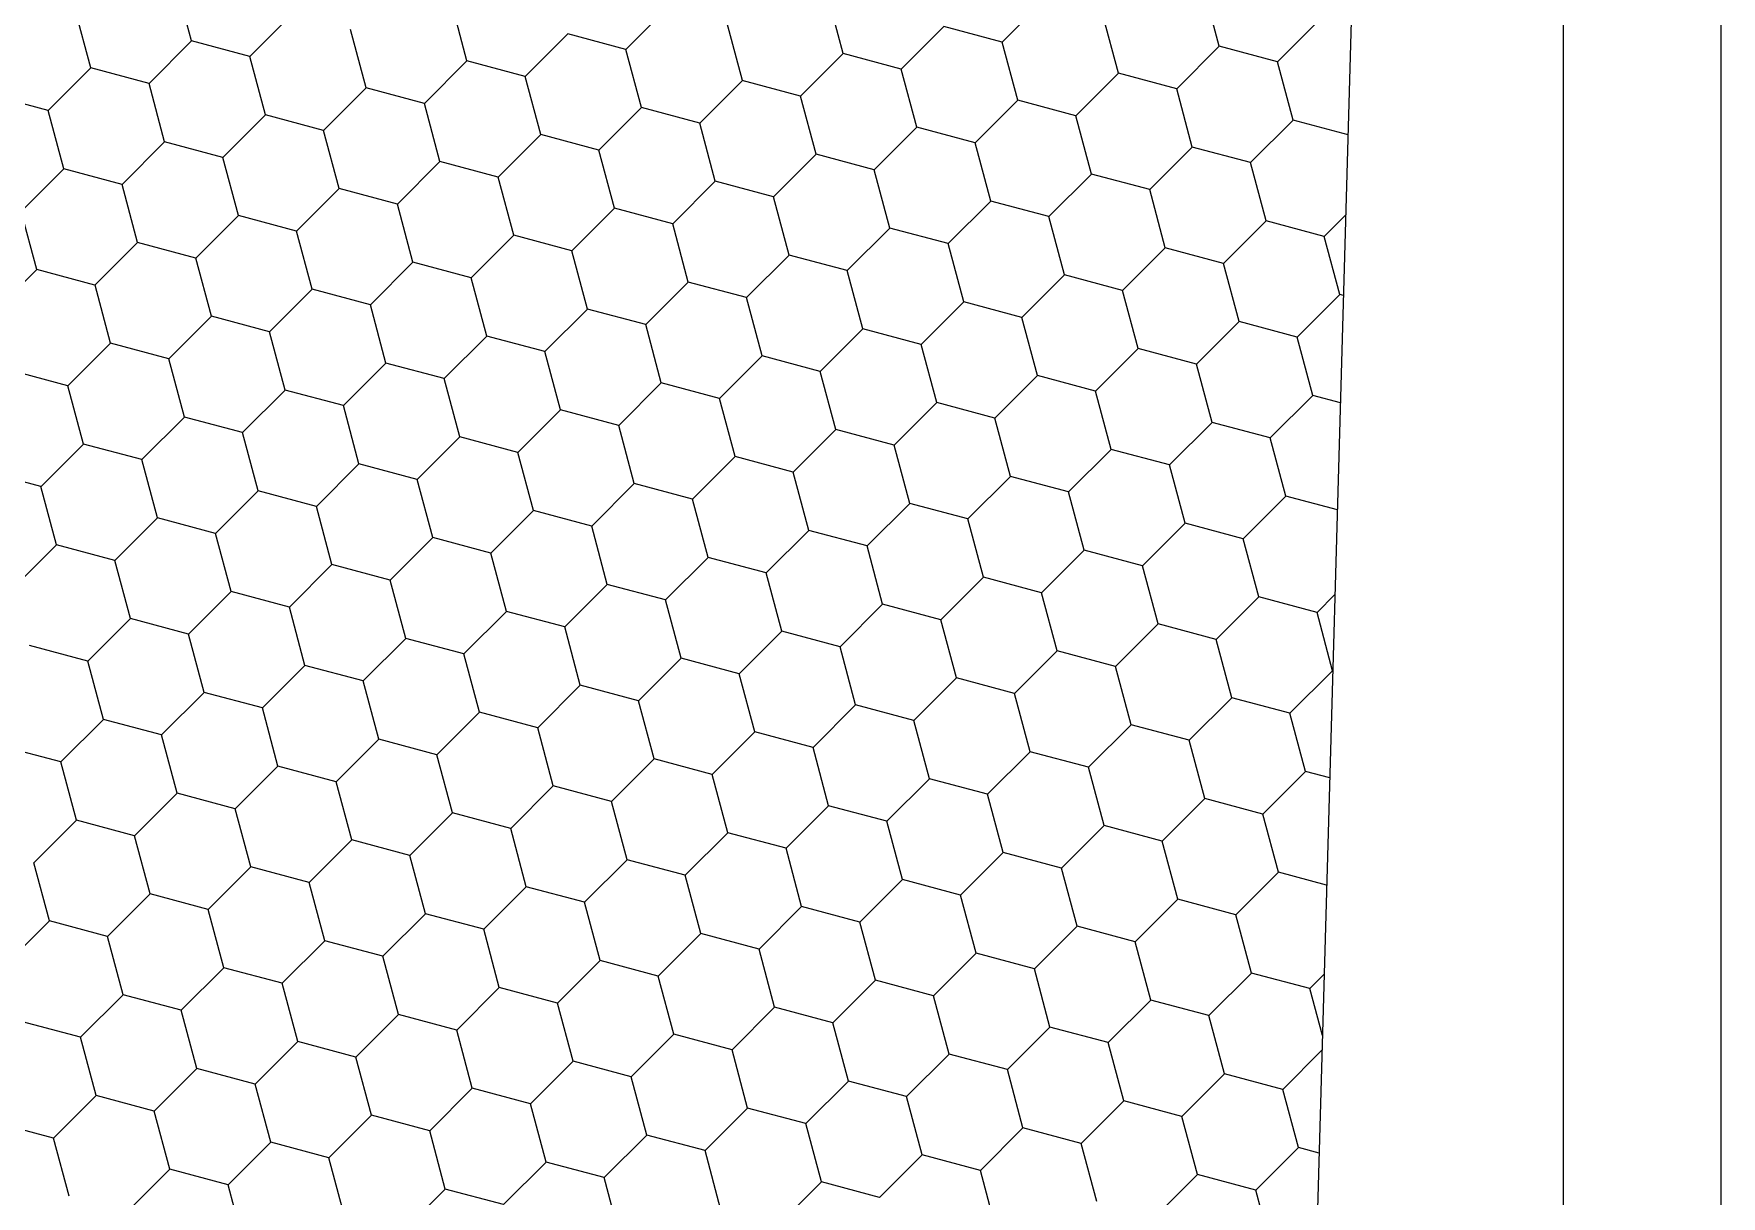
# Model space of a CAD drawing. Header units: inches. Extents: x 11.6 to 54.1, y 10.7 to 35.5.
# Drawn here: x 41.0151 to 41.2252, y 32.1419 to 32.2866 of the extents above; entities that cross this region are included whole.
import ezdxf

# ---------------------------------------------------------------- set-up
doc = ezdxf.new("R2010")
doc.units = ezdxf.units.IN
doc.header["$MEASUREMENT"] = 0
doc.layers.add('02', color=2, linetype='Continuous')

msp = doc.modelspace()

# ---------------------------------------------------------------- linework, layer by layer
at = {"layer": '02'}
for p, q in [((41.20550889287662, 32.49814949224543), (41.20550889287662, 31.39858789502483)), ((41.22519722439866, 31.39858789502483), (41.22519722439866, 32.49814949224543)), ((41.18255326627806, 32.40781655326151), (41.15918713562242, 31.58881997418081)), ((41.03476515085023, 32.28573346471836), (41.03282400801364, 32.29297790841389)), ((41.16270386635843, 32.2850739691408), (41.16076272352185, 32.29231841283632)), ((41.06904622643307, 32.2832721941873), (41.06710508359648, 32.29051663788283)), ((41.11587504633754, 32.28417308166405), (41.11393390350096, 32.29141752535958)), ((41.13566710216511, 32.28559385664136), (41.14097040296584, 32.2908971575003)), ((41.02221740629576, 32.28237130671056), (41.02027626345917, 32.28961575040609)), ((41.04200946200691, 32.28379208138227), (41.04731276280764, 32.28909538224121)), ((41.0888382820278, 32.28469296901909), (41.09414158294495, 32.28999626987803)), ((41.10332730189949, 32.28081092365625), (41.1013861590629, 32.28805536735177)), ((41.15015612192038, 32.28171181113299), (41.1482149790838, 32.28895625482852)), ((41.16994817774795, 32.28313258622671), (41.17525147854868, 32.28843588708565)), ((41.0564984818786, 32.2799100361795), (41.05455733904201, 32.28715447987503)), ((41.07629053747333, 32.28133081098218), (41.08159383839048, 32.28663411184112)), ((41.08883814011752, 32.28469320393066), (41.0815936964802, 32.28663434676724)), ((41.12311935761064, 32.28223169860445), (41.12842265852779, 32.28753499946339)), ((41.13566696037125, 32.28559409139285), (41.12842251661751, 32.28753523422944)), ((41.02946171733603, 32.28042992334537), (41.03476501825318, 32.28573322420431)), ((41.04200931998022, 32.28379231645391), (41.03476487622648, 32.2857334592905)), ((41.04395073732413, 32.2765478781717), (41.04200959448755, 32.28379232186722)), ((41.09077955734502, 32.27744876564844), (41.08883841450844, 32.28469320934397)), ((41.11057161305617, 32.27886954055299), (41.11587491397332, 32.28417284141193)), ((41.12311921581678, 32.2822319333996), (41.11587477206304, 32.28417307623619)), ((41.13760837736591, 32.27834965312519), (41.13566723452933, 32.28559409682072)), ((41.15740043319348, 32.27977042818981), (41.16270373399421, 32.28507372904875)), ((41.16994803595409, 32.28313282087635), (41.16270359231677, 32.28507396371293)), ((41.01691397289797, 32.27706776530846), (41.02221727369871, 32.2823710661674)), ((41.02946157542575, 32.28043015846066), (41.02221713178843, 32.28237130129725)), ((41.06374279303528, 32.27796865293072), (41.06904609383601, 32.28327195378967)), ((41.07629039556306, 32.28133104593741), (41.06904595192574, 32.28327218877399)), ((41.12506063292786, 32.27498749511739), (41.12311949009128, 32.28223193881291)), ((41.14485268863901, 32.2764082701529), (41.15015598955616, 32.28171157101184)), ((41.15740029139962, 32.2797706628831), (41.1501558477623, 32.28171180571968)), ((41.17188945283234, 32.27588838259413), (41.16994830999575, 32.28313282628966)), ((41.03140299288608, 32.27318572016389), (41.02946185004949, 32.28043016385942)), ((41.05119504848081, 32.27460649489382), (41.05649834928155, 32.27990979575276)), ((41.06374265100859, 32.27796888794416), (41.05649820737127, 32.27991003078074)), ((41.07823181290697, 32.27408660764064), (41.07629067007039, 32.28133105133617)), ((41.09802386850171, 32.27550738251608), (41.10332716941885, 32.28081068337502)), ((41.11057147126231, 32.27886977540635), (41.10332702750858, 32.28081091824293)), ((41.15934170839429, 32.27252622458633), (41.1574005655577, 32.27977066828186)), ((41.01691383087128, 32.27706800046741), (41.00966938711755, 32.27900914330399)), ((41.0656840683525, 32.27072444963284), (41.06374292551592, 32.27796889332836)), ((41.1125128883734, 32.27162533710958), (41.11057174553681, 32.27886978080511)), ((41.13230494408455, 32.27304611210144), (41.13760824500169, 32.27834941296038)), ((41.14485254684515, 32.27640850488984), (41.13760810320783, 32.27834964772643)), ((41.01885524833161, 32.26982356215609), (41.01691410549503, 32.27706800585162)), ((41.03864730392635, 32.27124433685691), (41.04395060472708, 32.27654763771585)), ((41.05119490657054, 32.2746067299509), (41.0439504628168, 32.27654787278749)), ((41.08547612406365, 32.27214522447917), (41.09077942486439, 32.27744852533812)), ((41.09802372670784, 32.2755076174131), (41.09077928295411, 32.27744876024968)), ((41.09996514381893, 32.26826317910178), (41.09802400098234, 32.27550762279731)), ((41.14679396395623, 32.26916406657853), (41.14485282111965, 32.27640851027405)), ((41.16658601966738, 32.2705848416868), (41.17188932058453, 32.27588814254574)), ((41.17873698087461, 32.27405351418435), (41.17188917879067, 32.27588837719537)), ((41.05313632391445, 32.26736229162503), (41.05119518107787, 32.27460673533511)), ((41.07292837950919, 32.26878306644227), (41.07823168030992, 32.27408636730121)), ((41.08547598215338, 32.27214545941985), (41.07823153851606, 32.27408660225643)), ((41.11975719953008, 32.26968395406453), (41.12506050044723, 32.27498725492347)), ((41.1323048024071, 32.27304634689659), (41.12506035865336, 32.27498748973318)), ((41.02609955937188, 32.26788217880545), (41.03140286017261, 32.27318547966439)), ((41.03864716189965, 32.27124457195765), (41.03140271826233, 32.27318571479424)), ((41.04058857935998, 32.26400013361723), (41.0386474365234, 32.27124457731276)), ((41.08741739938088, 32.26490102109398), (41.08547625654429, 32.2721454647895)), ((41.10720945509203, 32.26632179602763), (41.11251275589276, 32.27162509688657)), ((41.11975705773622, 32.26968418890334), (41.1125126140989, 32.27162533173993)), ((41.13424621940177, 32.26580190857072), (41.13230507656518, 32.27304635226625)), ((41.15403827511292, 32.26722268364989), (41.15934157603007, 32.27252598450883)), ((41.16658587798994, 32.27058507636553), (41.15934143435262, 32.27252621920212)), ((41.01355181481741, 32.26452002076854), (41.01885511573456, 32.26982332162748)), ((41.0260994174616, 32.2678824139644), (41.01885497370787, 32.26982355680099)), ((41.06038063495472, 32.26542090840536), (41.06568393575545, 32.2707242092643)), ((41.07292823759891, 32.26878330142659), (41.06568379384517, 32.27072444426318)), ((41.1216984748473, 32.26243975056292), (41.11975733201071, 32.269684194273)), ((41.14149053055845, 32.26386052561298), (41.1467938314756, 32.26916382647192)), ((41.15403813343547, 32.26722291837228), (41.14679368968174, 32.26916406120887)), ((41.16852729486819, 32.26334063803967), (41.16658615203161, 32.27058508173519)), ((41.02804083480552, 32.26063797562398), (41.02609969196893, 32.26788241931951)), ((41.04783289040025, 32.2620587503539), (41.05313619120098, 32.26736205121284)), ((41.06038049304444, 32.26542114343334), (41.05313604940712, 32.26736228626993)), ((41.07486965494282, 32.26153886310072), (41.07292851210624, 32.26878330679625)), ((41.09466171053756, 32.26295963797617), (41.09996501133829, 32.26826293883511)), ((41.10720931329816, 32.26632203091009), (41.09996486954443, 32.26826317374667)), ((41.15597955043014, 32.25997848003186), (41.15403840759355, 32.26722292372739)), ((41.06232191038836, 32.25817670509292), (41.06038076755177, 32.26542114878845)), ((41.08211396598309, 32.25959747993926), (41.08741726678382, 32.2649007807982)), ((41.09466156862728, 32.26295987291684), (41.08741712498996, 32.26490101575342)), ((41.10915073040925, 32.25907759255512), (41.10720958757266, 32.26632203626519)), ((41.1289427861204, 32.26049836757608), (41.13424608692113, 32.26580166843502)), ((41.141490388881, 32.26386076037903), (41.13424594524368, 32.26580190321562)), ((41.01549309036746, 32.25727581761618), (41.01355194753088, 32.2645202613117)), ((41.03528514584578, 32.25869659231699), (41.04058844676293, 32.26399989317594)), ((41.04783274848997, 32.26205898544009), (41.04058830485265, 32.26400012827668)), ((41.09660298585478, 32.25571543456186), (41.09466184301819, 32.26295987825739)), ((41.14343180587567, 32.25661632203861), (41.14149066303909, 32.26386076573414)), ((41.16322386158682, 32.25803709714688), (41.16852716250397, 32.26334039800582)), ((41.17577146446384, 32.26139948986253), (41.16852702082652, 32.26334063269911)), ((41.17577160614129, 32.26139925519834), (41.1784524370316, 32.26408008605955)), ((41.04977416583389, 32.25481454708512), (41.0478330229973, 32.26205899078064)), ((41.06956622142862, 32.25623532190235), (41.07486952222936, 32.26153862276129)), ((41.08211382418923, 32.25959771492359), (41.07486938043549, 32.26153885776017)), ((41.11639504156593, 32.25713620952462), (41.12169834236666, 32.26243951038356)), ((41.12894264432654, 32.26049860238578), (41.1216982005728, 32.26243974522237)), ((41.17771288145851, 32.254155051493), (41.17577173850551, 32.26139949520308)), ((41.02273740129132, 32.25533443428009), (41.02804070220846, 32.26063773513903)), ((41.03528500393551, 32.25869682744684), (41.02804056029819, 32.26063797028343)), ((41.03722642139584, 32.25145238907731), (41.03528527855925, 32.25869683277284)), ((41.08405524141673, 32.25235327655406), (41.08211409858014, 32.25959772024959)), ((41.10384729701146, 32.25377405148771), (41.1091505978122, 32.25907735234665)), ((41.11639489977207, 32.25713644439253), (41.10915045613475, 32.25907758722911)), ((41.13088406143762, 32.25325416403081), (41.12894291860103, 32.26049860772633)), ((41.15067611714877, 32.25467493910998), (41.1559794179495, 32.25997823996892)), ((41.16322372002579, 32.25803733186928), (41.15597927627206, 32.25997847470586)), ((41.01018965673685, 32.25197227622863), (41.015492957654, 32.25727557708757)), ((41.02273725938104, 32.25533466945359), (41.01549281574372, 32.25727581229017)), ((41.05701847687416, 32.25287316386544), (41.0623217777913, 32.25817646472439)), ((41.06956607963476, 32.25623555693033), (41.06232163588103, 32.25817669976692)), ((41.11833631688315, 32.249892006023), (41.11639517404657, 32.25713644971853)), ((41.1381283725943, 32.25131278107307), (41.14343167339504, 32.25661608193201)), ((41.15067597547132, 32.25467517387602), (41.14343153171759, 32.25661631671261)), ((41.16516513690404, 32.25079289349975), (41.16322399406746, 32.25803733719528)), ((41.02467867684137, 32.24809023106951), (41.02273753400478, 32.25533467476504)), ((41.04447073231969, 32.24951100582854), (41.04977403323684, 32.25481430668748)), ((41.05701833508029, 32.25287339893708), (41.04977389132656, 32.25481454177367)), ((41.07150749686226, 32.24899111854626), (41.06956635402567, 32.25623556224178)), ((41.091299552457, 32.2504118934508), (41.09660285325773, 32.25571519430974)), ((41.1038471552176, 32.25377428639928), (41.09660271158028, 32.25571542923586)), ((41.15261739246599, 32.24743073549195), (41.15067624962941, 32.25467517918747)), ((41.05895975242421, 32.24562896053845), (41.05701860958762, 32.25287340423398)), ((41.07875180790253, 32.24704973539934), (41.08405510881968, 32.25235303625828)), ((41.09129941066313, 32.25041212840603), (41.08405496702581, 32.25235327124261)), ((41.10578857232868, 32.2465298480152), (41.1038474294921, 32.25377429171073)), ((41.12558062803983, 32.24795062303616), (41.13088392884057, 32.2532539238951)), ((41.13812823091686, 32.25131301588277), (41.13088378716312, 32.25325415871936)), ((41.17240944817714, 32.24885151065843), (41.17771274897787, 32.25415481151737)), ((41.1781658091215, 32.25403361114746), (41.17771260730043, 32.2541550461961)), ((41.03192298776522, 32.24614884777708), (41.03722628868237, 32.25145214863602)), ((41.04447059052583, 32.24951124094383), (41.03722614677209, 32.25145238378042)), ((41.09324082789063, 32.2431676900074), (41.09129968505405, 32.25041213370292)), ((41.14006964791152, 32.24406857748414), (41.13812850507494, 32.25131302117967)), ((41.15986170362267, 32.24548935262152), (41.16516500442341, 32.25079265348046)), ((41.17240930649969, 32.24885174536627), (41.16516486286238, 32.25079288820285)), ((41.01937524332717, 32.24278668974017), (41.0246785441279, 32.24808999059911)), ((41.03192284597136, 32.24614908295058), (41.02467840221762, 32.24809022578717)), ((41.04641200786974, 32.24226680253065), (41.04447086503315, 32.24951124622618)), ((41.06620406334806, 32.24368757736244), (41.07150736426521, 32.24899087822138)), ((41.07875166610867, 32.24704997041277), (41.07150722247135, 32.24899111324936)), ((41.11303288348537, 32.24458846499925), (41.1183361842861, 32.24989176585819)), ((41.12558048636239, 32.24795085788952), (41.11833604260865, 32.24989200072611)), ((41.17435072337795, 32.24160730695309), (41.17240958054136, 32.24885175064861)), ((41.03386426331527, 32.23890464452285), (41.03192312047869, 32.24614908821837)), ((41.08069308345258, 32.23980553199959), (41.07875194061599, 32.24704997569512)), ((41.1004851389309, 32.24122630694779), (41.10578843984805, 32.24652960780674)), ((41.11303274180792, 32.24458869989627), (41.10578829805419, 32.24652984273285)), ((41.12752190335706, 32.24070641947634), (41.12558076052047, 32.24795086317187)), ((41.14731395906821, 32.24212719457006), (41.15261725986894, 32.247430495429)), ((41.15986156194523, 32.24548958737302), (41.15261711830791, 32.2474307302096)), ((41.01937510141689, 32.24278692495733), (41.01213065766316, 32.24472806779391)), ((41.05365631879359, 32.24032541932553), (41.05895961971074, 32.24562872018447)), ((41.0662039215542, 32.24368781241952), (41.05895947791688, 32.24562895525611)), ((41.114974158919, 32.23734426146854), (41.11303301608242, 32.24458870516406)), ((41.13476621451374, 32.23876503653315), (41.14006951531447, 32.24406833739209)), ((41.14731381739076, 32.24212742937976), (41.14006937375344, 32.24406857221635)), ((41.1618029789399, 32.23824514894528), (41.15986183610331, 32.24548959264081)), ((41.02131651887722, 32.23554248651504), (41.01937537604064, 32.24278693021057)), ((41.04110857435554, 32.23696326128862), (41.04641187515627, 32.24226656214756)), ((41.05365617699973, 32.24032565442627), (41.04641173336241, 32.24226679727741)), ((41.06814533889811, 32.23644337399179), (41.06620419606153, 32.24368781768732)), ((41.08793739437643, 32.23786414891089), (41.09324069529358, 32.24316744976983)), ((41.10048499725345, 32.24122654190302), (41.09324055349972, 32.2431676847396)), ((41.14925523438543, 32.23488299093748), (41.14731409154884, 32.24212743463301)), ((41.05559759434365, 32.23308121599854), (41.05365645150706, 32.24032565969407)), ((41.07538964982196, 32.23450199087398), (41.08069295073911, 32.23980529173292)), ((41.08793725269899, 32.23786438390977), (41.08069280894525, 32.23980552674635)), ((41.10242641436454, 32.23398210346073), (41.10048527152795, 32.24122654717081)), ((41.12221846995927, 32.23540287849625), (41.12752177087642, 32.24070617935519)), ((41.13476607283629, 32.23876527138651), (41.12752162919897, 32.2407064142231)), ((41.16904729009658, 32.23630376611851), (41.17435059101373, 32.24160706697745)), ((41.17778502799157, 32.24068700911317), (41.17435044933628, 32.24160730169984)), ((41.02856082980107, 32.23360110325171), (41.03386413060181, 32.23890440411066)), ((41.04110843256168, 32.23696349643302), (41.03386398880794, 32.23890463928416)), ((41.08987866992648, 32.23061994545293), (41.0879375270899, 32.23786438914846)), ((41.13670748994738, 32.23152083292968), (41.13476634711079, 32.2387652766252)), ((41.15649954554211, 32.2329416080816), (41.16180284634284, 32.23824490894054)), ((41.16904714853555, 32.23630400087001), (41.16180270478181, 32.23824514370659)), ((41.01601308524661, 32.23023894520026), (41.02131638616375, 32.2355422460592)), ((41.0285606878908, 32.23360133843977), (41.02131624425348, 32.23554248129091)), ((41.04304984990559, 32.22971905797618), (41.04110870706901, 32.23696350168626)), ((41.06284190538391, 32.23113983282252), (41.06814520618465, 32.23644313368146)), ((41.07538950814452, 32.23450222591651), (41.06814506439078, 32.2364433687531)), ((41.1096707254048, 32.23204072045934), (41.11497402632195, 32.23734402131828)), ((41.12221832828182, 32.23540311339326), (41.11497388464451, 32.23734425622985)), ((41.1709885654138, 32.22905956239862), (41.16904742257721, 32.2363040061087)), ((41.03050210535113, 32.22635689998293), (41.02856096251454, 32.23360134367846)), ((41.07733092537202, 32.22725778745968), (41.07538978253543, 32.2345022311552)), ((41.09712298085034, 32.22867856242243), (41.10242628176749, 32.23398186328137)), ((41.10967058372736, 32.23204095540001), (41.10242614009004, 32.23398209823659)), ((41.12415974539291, 32.22815867493642), (41.12221860255632, 32.23540311863195)), ((41.14395180098764, 32.2295794500447), (41.14925510190479, 32.23488275090364)), ((41.15649940398108, 32.23294184287676), (41.14925496022735, 32.23488298571334)), ((41.01601294345274, 32.23023918044652), (41.00876849969901, 32.23218032329765)), ((41.05029416082944, 32.22777767478561), (41.05559746163018, 32.23308097564455)), ((41.06284176359005, 32.23114006792326), (41.05559731983632, 32.23308121075985)), ((41.11161200095486, 32.22479651691407), (41.10967085811827, 32.23204096062415)), ((41.13140405643318, 32.22621729199324), (41.13670735735032, 32.23152059285218)), ((41.14395165942661, 32.2295796848835), (41.13670721567288, 32.23152082772009)), ((41.15844082097575, 32.22569740439081), (41.15649967813916, 32.23294184808634)), ((41.01795436091307, 32.22299474197513), (41.01601321807649, 32.23023918567065)), ((41.03774641627498, 32.22441551674871), (41.04304971719213, 32.22971881760765)), ((41.05029401903558, 32.22777790993001), (41.04304957539826, 32.2297190527666)), ((41.06478318093396, 32.22389562945187), (41.06284203809738, 32.2311400731474)), ((41.08457523641228, 32.22531640437097), (41.08987853721302, 32.23061970522991)), ((41.09712283928931, 32.22867879740676), (41.08987839553557, 32.23061994024334)), ((41.14589307642128, 32.22233524639756), (41.1439519335847, 32.22957969009309)), ((41.0522354363795, 32.22053347144407), (41.05029429354291, 32.2277779151396)), ((41.07202749185782, 32.22195424633406), (41.07733079265855, 32.22725754719301)), ((41.08457509461842, 32.22531663941351), (41.0773306509811, 32.22725778225009)), ((41.09906425640039, 32.22143435892082), (41.0971231135638, 32.22867880261634)), ((41.11885631187871, 32.22285513395633), (41.12415961279586, 32.22815843481527)), ((41.13140391487214, 32.22621752689025), (41.12415947123483, 32.22815866972684)), ((41.16568513201602, 32.22375602159315), (41.17098843293316, 32.22905932245209)), ((41.17740424686163, 32.22734040709344), (41.17098829137213, 32.22905955718903)), ((41.02519867172051, 32.2210533587118), (41.03050197263766, 32.22635665957074)), ((41.03774627448112, 32.22441575193676), (41.03050183072738, 32.22635689477335)), ((41.08651651196234, 32.21807220091301), (41.08457536912575, 32.22531664460854)), ((41.13334533186681, 32.21897308838976), (41.13140418903023, 32.22621753208529)), ((41.15313738757796, 32.22039386354169), (41.1584406883787, 32.22569716440063)), ((41.16568499045498, 32.2237562563592), (41.15844054681767, 32.22569739919578)), ((41.01265092716604, 32.21769120067489), (41.01795422808319, 32.22299450153383)), ((41.02519852992665, 32.22105359394351), (41.01795408628933, 32.22299473678009)), ((41.03968769194145, 32.21717131343627), (41.03774654910486, 32.22441575713179)), ((41.05947974730335, 32.21859208829716), (41.0647830482205, 32.2238953891561)), ((41.07202735018037, 32.22195448142025), (41.06478290642664, 32.22389562425684)), ((41.10630856744066, 32.21949297591942), (41.11161186824139, 32.22479627677836)), ((41.11885617031768, 32.222855368897), (41.11161172656394, 32.22479651173359)), ((41.12079758742876, 32.21561093038196), (41.11885644459218, 32.22285537407748)), ((41.16762640744965, 32.2165118178587), (41.16568526461307, 32.22375626155423)), ((41.02713994738698, 32.21380915542846), (41.02519880455039, 32.22105359912399)), ((41.07396876740787, 32.21471004290521), (41.07202762457128, 32.22195448660074)), ((41.09376082288619, 32.21613081788252), (41.09906412368692, 32.22143411874146)), ((41.10630842576321, 32.21949321090375), (41.09906398212589, 32.22143435374034)), ((41.14058964290708, 32.21703170550478), (41.14589294382423, 32.22233500636372)), ((41.15313724601693, 32.22039409836594), (41.1458928022632, 32.22233524120253)), ((41.04693200274888, 32.2152299302457), (41.05223530366603, 32.22053323110464)), ((41.05947960550949, 32.218592323427), (41.05223516187217, 32.22053346626359)), ((41.10824984287429, 32.21224877237415), (41.10630870003771, 32.21949321606968)), ((41.12804189846903, 32.21366954746787), (41.13334519926976, 32.21897284832681)), ((41.14058950134605, 32.21703194037269), (41.13334505770873, 32.21897308320928)), ((41.15507866289519, 32.2131496598509), (41.1531375200586, 32.22039410354643)), ((41.03438425819441, 32.21186777220879), (41.03968755911156, 32.21717107306773)), ((41.04693186107144, 32.21523016543375), (41.0396874173177, 32.21717130827034)), ((41.0614210228534, 32.21134788489741), (41.05947988001682, 32.21859232859293)), ((41.08121307833172, 32.21276865984561), (41.08651637924887, 32.21807196070455)), ((41.09376068120874, 32.2161310529105), (41.08651623745501, 32.21807219574708)), ((41.14253091845713, 32.2097875018431), (41.14058977562055, 32.21703194553862)), ((41.17487071860634, 32.21457043509014), (41.17710362233739, 32.2168033388503)), ((41.04887327841535, 32.2079857268896), (41.04693213557876, 32.21523017058513)), ((41.06866533377725, 32.20940650179415), (41.0739686346944, 32.21470980265309)), ((41.08121293665427, 32.21276889491725), (41.07396849301696, 32.21471003775383)), ((41.09570209843624, 32.20888661436635), (41.09376095559966, 32.21613105806188)), ((41.11549415391456, 32.21030738941641), (41.12079745471529, 32.21561069027535)), ((41.128041756908, 32.21366978237944), (41.12079731315426, 32.21561092521603)), ((41.16232297393545, 32.21120827705323), (41.1676262748526, 32.21651157791217)), ((41.1748705770453, 32.21457066985619), (41.16762613329157, 32.21651181269277)), ((41.17681199392356, 32.20732623131204), (41.17487085108697, 32.21457067500756)), ((41.02183651375636, 32.20850561417188), (41.0271398145571, 32.21380891503082)), ((41.03438411651697, 32.2118680074405), (41.02713967276323, 32.21380915027709)), ((41.08315435388177, 32.20552445635855), (41.08121321104519, 32.21276890005407)), ((41.12998317390267, 32.20642534383529), (41.12804203106608, 32.21366978753082)), ((41.1497752294974, 32.20784611901632), (41.15507853029813, 32.21314941987526)), ((41.16232283249084, 32.21120851186294), (41.15507838885352, 32.21314965469952)), ((41.0218363719625, 32.20850584944725), (41.01459192820877, 32.21044699228383)), ((41.03632553386088, 32.2046235688818), (41.0343843910243, 32.21186801259188)), ((41.05611758922279, 32.20604434375724), (41.06142089013994, 32.21134764461618)), ((41.06866519209981, 32.209406736924), (41.06142074846249, 32.21134787976058)), ((41.10294640936009, 32.20694523137951), (41.10824971027724, 32.21224853223845)), ((41.11549401235353, 32.21030762438619), (41.1082495685998, 32.21224876722277)), ((41.11743542946461, 32.20306318582749), (41.11549428662803, 32.21030762952302)), ((41.16426424948551, 32.20396407330423), (41.16232310664892, 32.21120851699976)), ((41.02377778942283, 32.201261410874), (41.02183664658624, 32.20850585456952)), ((41.07060660944372, 32.20216229835074), (41.06866546660714, 32.20940674204627)), ((41.09039866480563, 32.2035830733426), (41.09570196572277, 32.20888637420154)), ((41.10294626779906, 32.20694546639294), (41.09570182404533, 32.20888660922952)), ((41.13722748494293, 32.20448396096486), (41.14253078574367, 32.20978726182381)), ((41.14977508793637, 32.20784635386968), (41.14253064429905, 32.20978749670627)), ((41.04356984478473, 32.20268218572033), (41.04887314558547, 32.20798548657928)), ((41.05611744754534, 32.20604457893074), (41.04887300390802, 32.20798572176733)), ((41.10488768491015, 32.19970102781969), (41.10294654207356, 32.20694547152976)), ((41.12467974038847, 32.20112180292796), (41.12998304130561, 32.2064251037869)), ((41.1372273433819, 32.20448419587643), (41.12998289974458, 32.20642533871302)), ((41.15171650493104, 32.20060191529643), (41.14977536209445, 32.20784635899196)), ((41.17150856052577, 32.20202269056477), (41.17681186132651, 32.20732599142372)), ((41.17683307522494, 32.207320504042), (41.17681171988189, 32.20732622617521)), ((41.03102210023027, 32.19932002766888), (41.036325401031, 32.20462332852782)), ((41.04356970299087, 32.20268242093749), (41.03632525935355, 32.20462356377408)), ((41.05805886488925, 32.19880014035749), (41.05611772205267, 32.20604458405302)), ((41.07785092025116, 32.20022091530569), (41.08315422116831, 32.20552421616463)), ((41.09039852324459, 32.20358330839969), (41.08315407949086, 32.20552445123627)), ((41.13916876037657, 32.19723975728863), (41.13722761753998, 32.20448420098415)), ((41.15896081597131, 32.19866053251332), (41.16426411677204, 32.20396383337226)), ((41.17150841908116, 32.20202292534537), (41.16426397532742, 32.20396406818196)), ((41.0455111204512, 32.19543798233514), (41.04356997761462, 32.20268242604521)), ((41.06530317581311, 32.19685875726879), (41.07060647661384, 32.20216205812773)), ((41.07785077869013, 32.20022115040643), (41.07060633493639, 32.20216229324302)), ((41.09233994047209, 32.19633886981188), (41.09039879763551, 32.20358331350741)), ((41.112131995834, 32.19775964489105), (41.11743529675115, 32.20306294574999)), ((41.12467959882743, 32.20112203788318), (41.11743515519012, 32.20306318071977)), ((41.17344983595941, 32.19477848675757), (41.17150869312282, 32.20202293046765)), ((41.0184743556758, 32.19595786963197), (41.02377765647653, 32.20126117049091)), ((41.0310219584364, 32.19932026294424), (41.02377751479909, 32.20126140578083)), ((41.07979219591763, 32.19297671181863), (41.07785105308104, 32.20022115551416)), ((41.12662101593852, 32.19387759929538), (41.12467987310193, 32.2011220429909)), ((41.14641307141684, 32.19529837447641), (41.15171637233399, 32.20060167533535)), ((41.15896067452669, 32.19866076735212), (41.15171623077295, 32.20060191018871)), ((41.01847421388194, 32.19595810495099), (41.01122977024462, 32.19789924778757)), ((41.03296337589673, 32.19207582434188), (41.03102223306015, 32.19932026803741)), ((41.05275543125864, 32.19349659921733), (41.05805873205937, 32.19879990007627)), ((41.06530303413566, 32.19685899241318), (41.05805859038193, 32.19880013524977)), ((41.09958425127953, 32.19439748685414), (41.10488755219668, 32.19970078769853)), ((41.11213185427297, 32.19775987988993), (41.10488741063565, 32.19970102272652)), ((41.11407327150047, 32.19051544128757), (41.11213212866388, 32.1977598849831)), ((41.16090209140494, 32.19141632874977), (41.15896094856836, 32.19866077245985)), ((41.02041563145868, 32.18871366633408), (41.0184744886221, 32.19595811002961)), ((41.06724445136316, 32.18961455381083), (41.06530330852657, 32.19685899750635)), ((41.08703650684148, 32.19103532880268), (41.09233980764221, 32.19633862966162)), ((41.0995841097185, 32.19439772189668), (41.09233966608118, 32.19633886473326)), ((41.13386532686237, 32.1919362164395), (41.13916862777952, 32.19723951729844)), ((41.14641292997222, 32.19529860935887), (41.13916848621849, 32.19723975219546)), ((41.04020768670417, 32.19013444118042), (41.0455109875049, 32.19543774203936)), ((41.05275528958119, 32.19349683441993), (41.04551084582746, 32.19543797725652)), ((41.05469670692511, 32.18625239580302), (41.05275556408852, 32.19349683949855)), ((41.101525526946, 32.18715328327977), (41.09958438410941, 32.1943977269753)), ((41.1213175823079, 32.18857405838804), (41.12662088322505, 32.19387735924698)), ((41.13386518541775, 32.19193645136562), (41.12662074166402, 32.19387759420221)), ((41.14835434696689, 32.18805417075652), (41.1464132041303, 32.19529861445204)), ((41.16814640244521, 32.18947494602486), (41.17344970336236, 32.1947782468838)), ((41.17645229409501, 32.19397390202226), (41.17344956191774, 32.19477848167895)), ((41.0276599421497, 32.18677228314351), (41.03296324295044, 32.19207558400245)), ((41.04020754502672, 32.19013467642668), (41.03296310138941, 32.19207581926327)), ((41.07448876228701, 32.18767317076578), (41.07979206308774, 32.19297647162472)), ((41.08703636516403, 32.19103556390343), (41.07979192152671, 32.19297670674001)), ((41.13580660241242, 32.18469201274871), (41.13386545957584, 32.19193645644424)), ((41.15559865789074, 32.18611278798795), (41.16090195880789, 32.19141608884689)), ((41.16814626100059, 32.18947518084912), (41.16090181736327, 32.1914163236857)), ((41.04214896248705, 32.18289023779522), (41.04020781965047, 32.19013468149075)), ((41.06194101773254, 32.18431101272887), (41.06724431853328, 32.18961431358781)), ((41.07448862060956, 32.18767340591018), (41.06724417697225, 32.18961454874676)), ((41.08897778239153, 32.18379112527197), (41.08703663955495, 32.19103556896749)), ((41.10876983786985, 32.18521190035113), (41.11407313867058, 32.19051520121008)), ((41.12131744086329, 32.18857429337237), (41.11407299710955, 32.19051543620895)), ((41.17008767799526, 32.18223074221766), (41.16814653515868, 32.18947518591318)), ((41.01511219759524, 32.18341012509205), (41.02041549851238, 32.18871342595099)), ((41.02765980047226, 32.18677251843343), (41.02041535671852, 32.18871366127001)), ((41.07643003795348, 32.18042896726416), (41.07448889511689, 32.18767341095969)), ((41.09622209331538, 32.18184974231423), (41.10152539411612, 32.18715304317317)), ((41.10876969630882, 32.18521213537912), (41.10152525255508, 32.1871532782157)), ((41.12325885797437, 32.18132985474091), (41.12131771513778, 32.18857429843644)), ((41.14305091333627, 32.18275062993649), (41.14835421425342, 32.18805393079543)), ((41.15559851644613, 32.18611302285586), (41.14835407280881, 32.18805416569245)), ((41.02960121793259, 32.17952807978742), (41.027660075096, 32.18677252348294)), ((41.04939327317808, 32.18094885469196), (41.05469657397881, 32.1862521555509)), ((41.06194087617151, 32.18431124791692), (41.05469643241778, 32.18625239075351)), ((41.1107111134199, 32.17796769673311), (41.10876997058332, 32.18521214042863)), ((41.15753993344079, 32.17886858420985), (41.15559879060421, 32.18611302790538)), ((41.01705347337812, 32.17616592177961), (41.01511233054153, 32.18341036547514)), ((41.06388229339901, 32.17706680925636), (41.06194115056243, 32.18431125295189)), ((41.08367434876092, 32.17848758427732), (41.08897764956165, 32.18379088513626)), ((41.09622195175435, 32.18184997738587), (41.08897750811703, 32.18379112022245)), ((41.13050316889822, 32.17938847189959), (41.13580646969896, 32.18469177275853)), ((41.14305077200807, 32.18275086486261), (41.13580632825434, 32.1846920076992)), ((41.03684552862361, 32.1775866966405), (41.04214882954076, 32.18288999749944)), ((41.04939313150063, 32.18094908992367), (41.04214868786331, 32.18289023276026)), ((41.05133454896096, 32.17370465124856), (41.04939340612437, 32.18094909494408)), ((41.09816336898185, 32.1746055387253), (41.09622222614527, 32.18184998242083)), ((41.11795542434376, 32.17602631386268), (41.12325872514449, 32.18132961472162)), ((41.13050302733719, 32.17938870686936), (41.12325858369987, 32.18132984970595)), ((41.14499218888633, 32.17550642620205), (41.14305104604974, 32.18275086989757)), ((41.16478424436465, 32.17692720148494), (41.1700875452818, 32.18223050234388)), ((41.17607151284866, 32.18062730000253), (41.17008740383718, 32.18223073718269)), ((41.02429778406914, 32.1742245386036), (41.02960108498629, 32.17952783946254)), ((41.03684538706258, 32.17758693193042), (41.02960094330884, 32.17952807476701)), ((41.07112660420645, 32.17512542622586), (41.07642990500718, 32.1804287270848)), ((41.08367420719988, 32.17848781939261), (41.07642976344615, 32.1804289622292)), ((41.13244444444828, 32.17214426819424), (41.13050330161169, 32.17938871188977)), ((41.15223649992659, 32.17356504344804), (41.15753980072733, 32.17886834430698)), ((41.16478410303645, 32.17692743635286), (41.15753965928271, 32.17886857918944)), ((41.03878680440649, 32.17034249324075), (41.03684566156991, 32.17758693695083)), ((41.05857885965198, 32.17176326818895), (41.06388216056913, 32.17706656904789)), ((41.07112646264542, 32.17512566139936), (41.0638820190081, 32.17706680423595)), ((41.08561562442738, 32.1712433807175), (41.0836744815908, 32.17848782441303)), ((41.10540767978929, 32.17266415581122), (41.11071098070644, 32.17796745667016)), ((41.11795528289914, 32.17602654887611), (41.1107108391454, 32.17796769171269)), ((41.1667255199147, 32.16968299766319), (41.16478437707811, 32.17692744135871)), ((41.01175003951467, 32.17086238056669), (41.01705334043182, 32.17616568142563)), ((41.02429764250811, 32.17422477393717), (41.01705319875438, 32.17616591677375)), ((41.07306787987292, 32.1678812227097), (41.07112673703633, 32.17512566640522)), ((41.09285993523482, 32.16930199777431), (41.09816323603555, 32.17460529863325)), ((41.10540753822826, 32.17266439088286), (41.09816309459094, 32.17460553371944)), ((41.11989670001022, 32.16878211018644), (41.11795555717364, 32.17602655388197)), ((41.13968875537213, 32.17020288541113), (41.14499205617286, 32.17550618627007)), ((41.15223635848198, 32.1735652783596), (41.14499191484466, 32.17550642119619)), ((41.02623905996844, 32.16698033523295), (41.02429791713185, 32.17422477894303)), ((41.04603111509751, 32.16840111015205), (41.05133441601466, 32.17370441101099)), ((41.05857871809095, 32.17176350340611), (41.05133427433721, 32.1737046462427)), ((41.10734895545576, 32.16541995219319), (41.10540781261917, 32.17266439588872)), ((41.15417777547665, 32.16632083965538), (41.15223663264006, 32.17356528335091)), ((41.03348337054305, 32.16503895211514), (41.03878667146019, 32.17034225297408)), ((41.04603097353648, 32.16840134541286), (41.03878652989916, 32.17034248824945)), ((41.06052013543486, 32.16451906471644), (41.05857899259828, 32.17176350841197)), ((41.08031219068035, 32.1659398397374), (41.0856154915975, 32.17124314059635)), ((41.0928597937902, 32.16930223288961), (41.08561535003647, 32.17124337572619)), ((41.12714101081766, 32.16684072735967), (41.13244431173481, 32.17214402821861)), ((41.13968861392751, 32.17020312036635), (41.13244417017378, 32.17214426320294)), ((41.04797239099681, 32.16115690670864), (41.04603124816023, 32.16840135040417)), ((41.09480121090129, 32.16205779417083), (41.0928600680647, 32.16930223788091)), ((41.11459326626319, 32.16347856932276), (41.11989656706393, 32.1687818701817)), ((41.12714086937304, 32.1668409623731), (41.11989642573572, 32.16878210520969)), ((41.14163003092218, 32.16295868164758), (41.13968888808559, 32.17020312534311)), ((41.1614220864005, 32.16437945694503), (41.16672538720123, 32.16968275780397)), ((41.17396968962677, 32.16774184983529), (41.16672524587303, 32.16968299268643)), ((41.17396983095497, 32.16774161498194), (41.17575480752676, 32.16952659164104)), ((41.02093562610499, 32.16167679406368), (41.02623892690573, 32.16698009492262)), ((41.03348322898201, 32.16503918741961), (41.0262387853447, 32.16698033025619)), ((41.06776444612589, 32.1625776817005), (41.07306774704303, 32.16788098255944)), ((41.08031204923574, 32.16594007489635), (41.073067605482, 32.16788121773294)), ((41.12908228648413, 32.15959652365433), (41.12714114364754, 32.16684096734986)), ((41.14887434184603, 32.16101729890812), (41.15417764276318, 32.16632059976706)), ((41.16142194495588, 32.16437969184204), (41.15417750131856, 32.16632083469318)), ((41.17553703310951, 32.16189347167398), (41.17396996366843, 32.1677418548266)), ((41.03542464644234, 32.15779474870084), (41.03348350360576, 32.16503919239636)), ((41.05521670157142, 32.15921552364904), (41.06052000248857, 32.16451882450798)), ((41.06776430468127, 32.1625779169031), (41.06051986092753, 32.16451905973969)), ((41.08225346646324, 32.15869563617758), (41.08031232362665, 32.16594007987311)), ((41.10204552170872, 32.16011641128586), (41.10734882262587, 32.1654197121448)), ((41.11459312481858, 32.16347880437985), (41.10734868118126, 32.16541994721644)), ((41.16336336195055, 32.15713525310872), (41.16142221911397, 32.1643796968188)), ((41.02093548442755, 32.16167702942636), (41.01369104079023, 32.16361817226294)), ((41.06970572190877, 32.15533347816978), (41.06776457907218, 32.16257792186531)), ((41.08949777727067, 32.1567542532344), (41.09480107807141, 32.16205755409334)), ((41.10204538026411, 32.1601166463866), (41.09480093662679, 32.16205778922318)), ((41.11653454192966, 32.15623436564653), (41.11459339909307, 32.16347880934205)), ((41.13632659729156, 32.15765514087121), (41.14162989820871, 32.16295844173015)), ((41.14887420051783, 32.16101753384879), (41.1416297567641, 32.16295867669993)), ((41.02287690188788, 32.15443259069303), (41.02093575905129, 32.16167703438856)), ((41.04266895713337, 32.15585336561213), (41.0479722579341, 32.16115666647107)), ((41.0552165601268, 32.15921575890985), (41.04797211637307, 32.16115690174644)), ((41.10398679749161, 32.15287220763872), (41.10204565465502, 32.16011665133425)), ((41.1508156175125, 32.15377309511547), (41.1488744745595, 32.161017538811)), ((41.1706076728744, 32.15519387045657), (41.17548504458792, 32.16007124219919)), ((41.0301212125789, 32.15249120757522), (41.03542451337963, 32.15779450843416)), ((41.04266881557233, 32.1558536009166), (41.0354243718186, 32.15779474375319)), ((41.05715797747072, 32.15197132016198), (41.05521683463413, 32.1592157638575)), ((41.07695003259979, 32.15339209519749), (41.08225333351694, 32.15869539605643)), ((41.08949763570964, 32.15675448839335), (41.08225319207232, 32.15869563122993)), ((41.1237788527371, 32.15429298283431), (41.12908215365425, 32.15959628369325)), ((41.13632645596336, 32.15765537585554), (41.12908201220963, 32.15959651870668)), ((41.04461023291625, 32.14860916215417), (41.04266909007966, 32.1558536058497)), ((41.09143905293714, 32.14951004963092), (41.08949791010055, 32.15675449332645)), ((41.11123110829904, 32.15093082478285), (41.11653440909978, 32.15623412564179)), ((41.1237787114089, 32.15429321786229), (41.11653426765516, 32.15623436071343)), ((41.13826787295803, 32.15041093710767), (41.13632673012145, 32.15765538080319)), ((41.15805992831994, 32.15183171240511), (41.16336322923708, 32.15713501326405)), ((41.1706075315462, 32.15519410533904), (41.16336308790888, 32.15713524817562)), ((41.01757346802443, 32.14912904953832), (41.02287676894158, 32.15443235039726)), ((41.03012107101787, 32.15249144292335), (41.02287662726413, 32.15443258575993)), ((41.06440228816174, 32.15002993716058), (41.06970558896247, 32.15533323801952)), ((41.07694989115517, 32.1533923304001), (41.06970544751785, 32.15533347323668)), ((41.12572012851998, 32.14704877909986), (41.12377898568339, 32.15429322279539)), ((41.14551218376547, 32.14846955436821), (41.15081548468262, 32.15377285522715)), ((41.15805978699174, 32.15183194734578), (41.15081534335442, 32.15377309018237)), ((41.17254894842446, 32.14794966657661), (41.17060780558787, 32.15519411027213)), ((41.0320624884782, 32.14524700414637), (41.03012134564161, 32.1524914478419)), ((41.05185454360727, 32.14666777912367), (41.057157844408, 32.15197107998262)), ((41.06440214660071, 32.15003017240684), (41.05715770296339, 32.15197131524343)), ((41.07889130849909, 32.14614789162312), (41.07695016554609, 32.15339233531864)), ((41.09868336374458, 32.14756866674594), (41.10398666454531, 32.15287196760488)), ((41.11123096685443, 32.15093105986904), (41.10398652310069, 32.15287220272018)), ((41.1600012039864, 32.1445875085688), (41.15806006114982, 32.15183195226433)), ((41.0175733264634, 32.1491292849301), (41.01032888270966, 32.15107042776668)), ((41.06634356394462, 32.14278573361531), (41.06440242110803, 32.15003017731084)), ((41.08613561919011, 32.14420650870903), (41.09143891999084, 32.14950980956797)), ((41.09868322229996, 32.14756890187579), (41.09143877854623, 32.14951004472692)), ((41.11317238396551, 32.14368662109206), (41.11123124112893, 32.15093106478759)), ((41.13296443932742, 32.1451073963313), (41.13826774012815, 32.15041069719024)), ((41.14551204243727, 32.14846978935253), (41.13826759879995, 32.15041093218912)), ((41.01951474392373, 32.14188484613857), (41.01757360108714, 32.14912928984864)), ((41.0393067990528, 32.14330562107222), (41.04461009996995, 32.14860892193116)), ((41.05185440204624, 32.14666801441359), (41.04460995840892, 32.14860915725018)), ((41.10062463941104, 32.14032446308426), (41.09868349657446, 32.14756890677978)), ((41.14745345943194, 32.141225350561), (41.14551231659535, 32.14846979425653)), ((41.16724551479384, 32.14264612591666), (41.17254881571099, 32.1479494267756)), ((41.17511956008203, 32.14726079493136), (41.17254867438279, 32.14794966167261)), ((41.02675905449833, 32.13994346303531), (41.03206235541548, 32.14524676389425)), ((41.03930665749177, 32.14330585642034), (41.03206221385445, 32.14524699925693)), ((41.05379581950657, 32.13942357560751), (41.05185467666998, 32.14666801930304)), ((41.07358787463564, 32.14084435065757), (41.07889117543638, 32.14614765151651)), ((41.08613547774549, 32.14420674388253), (41.07889103399176, 32.14614788673367)), ((41.12041669477295, 32.14174523829439), (41.12571999557368, 32.14704853915333)), ((41.1329642978828, 32.14510763135928), (41.12571985424548, 32.14704877419587)), ((41.0412480749521, 32.13606141761426), (41.03930693211552, 32.14330586130978)), ((41.08807689497299, 32.13696230507645), (41.08613575213641, 32.14420674878653)), ((41.10786895021848, 32.13838308025748), (41.11317225101921, 32.14368638111642)), ((41.12041655332833, 32.14174547336603), (41.11317210969101, 32.14368661620261)), ((41.13490571499388, 32.1378631925532), (41.1329645721573, 32.14510763624872)), ((41.15469777035579, 32.13928396787975), (41.16000107115652, 32.14458726873869)), ((41.16724537358206, 32.14264636084278), (41.16000092982832, 32.14458750367936)), ((41.06104013008117, 32.13748219262067), (41.06634343099832, 32.14278549347961)), ((41.07358773319103, 32.14084458588928), (41.06634328943729, 32.14278572874042)), ((41.16918679046031, 32.13540192202214), (41.16724564762372, 32.14264636571767))]:
    msp.add_line(p, q, dxfattribs=at)

doc.saveas('drawing.dxf')
